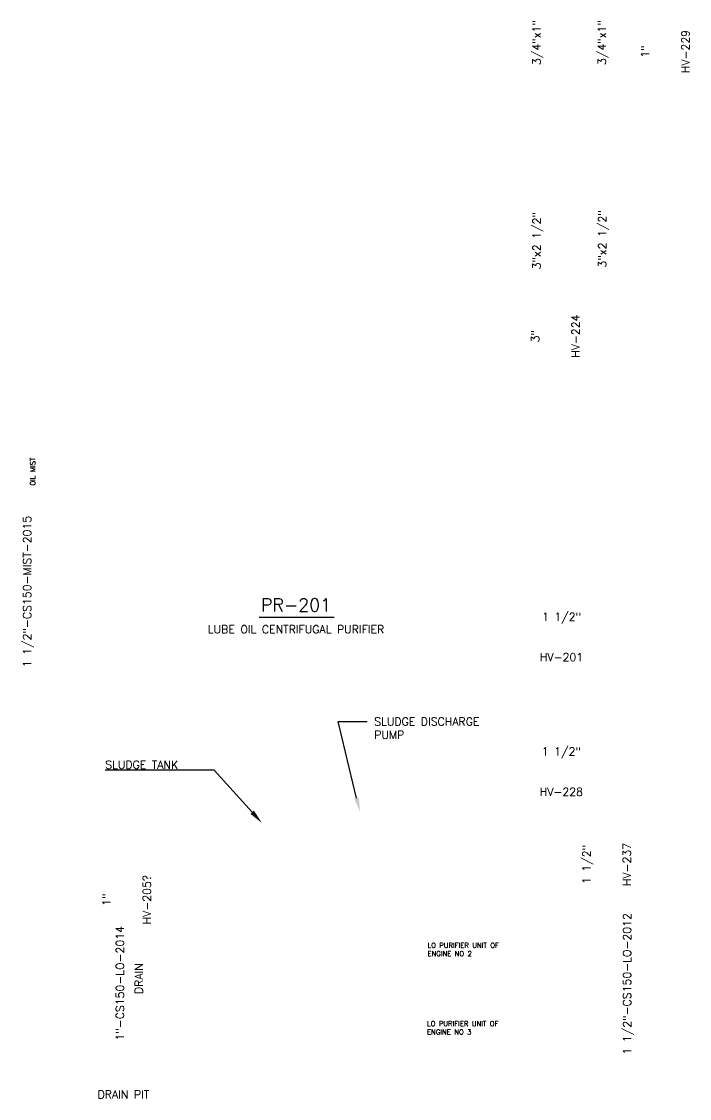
# Model space of a CAD drawing. Header units: inches. Extents: x -14.7 to 40.7, y -10.6 to 13.
# Drawn here: x 3.01 to 11.37, y -2.7 to 10.75 of the extents above; entities that cross this region are included whole.
import ezdxf
from ezdxf import colors
from ezdxf.entities.mleader import LeaderData, LeaderLine
from ezdxf.enums import TextEntityAlignment as Align
from ezdxf.math import Vec2, Vec3

# ---------------------------------------------------------------- set-up
doc = ezdxf.new("R2010")
doc.units = ezdxf.units.IN
doc.header["$MEASUREMENT"] = 0
doc.layers.add('Text', color=7, linetype='Continuous')
doc.styles.get("Standard").update_dxf_attribs({"font": 'romans.shx', "height": 0.1})

# ---------------------------------------------------------------- blocks, each defined once
blk = doc.blocks.new('AdjacentPipeReducerStyle_block')
at = {"color": 0, "linetype": 'ByBlock', "lineweight": -2}
blk.add_attdef('#(PipeLines.Size)x#(PipeLines.Size)', text='', height=0.1, dxfattribs=at).set_placement((0, 0), align=Align.MIDDLE_CENTER)
blk = doc.blocks.new('Pipeline Tag_block')
at = {"color": 0, "linetype": 'ByBlock', "lineweight": -2}
blk.add_attdef('#(TargetObject.Tag)', text='', height=0.1, dxfattribs=at).set_placement((0, 0), align=Align.MIDDLE_CENTER)
blk = doc.blocks.new('*U65')
at = {"color": 0, "linetype": 'ByBlock', "lineweight": -3}
blk.add_line((-0.463, -0.152), (0.479, -0.152), dxfattribs=at)
at = {"color": 0, "linetype": 'ByBlock', "lineweight": -2}
for tag, height, p in [('#(TargetObject.Tag)', 0.16, (0, 0)), ('#(TargetObject.Description)', 0.1, (0, -0.304))]:
    blk.add_attdef(tag, text='', height=height, dxfattribs=at).set_placement(p, align=Align.MIDDLE)
blk = doc.blocks.new('Valve Label_block')
at = {"color": 0, "linetype": 'ByBlock', "lineweight": -2}
blk.add_attdef('#(TargetObject.Size)', text='', height=0.1, dxfattribs=at).set_placement((0, 0.1875), align=Align.BOTTOM_CENTER)
blk.add_attdef('#(TargetObject.Tag)', text='', height=0.1, dxfattribs=at).set_placement((0, -0.1875), align=Align.TOP_CENTER)

msp = doc.modelspace()

# ---------------------------------------------------------------- block references
at = {"rotation": 90}
for p, values in [((9.458, 10.489), {'#(PipeLines.Size)x#(PipeLines.Size)': '3/4"x1"'}), ((10.275, 10.489), {'#(PipeLines.Size)x#(PipeLines.Size)': '3/4"x1"'}), ((9.458, 8.013), {'#(PipeLines.Size)x#(PipeLines.Size)': '3"x2 1/2"'}), ((10.279, 8.036), {'#(PipeLines.Size)x#(PipeLines.Size)': '3"x2 1/2"'})]:
    msp.add_blockref('AdjacentPipeReducerStyle_block', p, dxfattribs=at).add_auto_attribs(values)
at = {"layer": 'Text'}
for name, p, rotation, values in [('Valve Label_block', (11.082, 10.377), 90.00000000000001, {'#(TargetObject.Size)': '1"', '#(TargetObject.Tag)': 'HV-229'}), ('Valve Label_block', (9.708, 6.82), 90, {'#(TargetObject.Size)': '3"', '#(TargetObject.Tag)': 'HV-224'}), ('Pipeline Tag_block', (3.084, 3.63), 90, {'#(TargetObject.Tag)': '1 1/2"-CS150-MIST-2015'}), ('Valve Label_block', (10.349, 0.219), 90, {'#(TargetObject.Size)': '1 1/2"', '#(TargetObject.Tag)': 'HV-237'}), ('Valve Label_block', (4.345, -0.221), 90, {'#(TargetObject.Size)': '1"', '#(TargetObject.Tag)': 'HV-205?'}), ('Pipeline Tag_block', (10.588, -1.272), 90, {'#(TargetObject.Tag)': '1 1/2"-CS150-LO-2012'}), ('Pipeline Tag_block', (4.246, -1.266), 90, {'#(TargetObject.Tag)': '1"-CS150-LO-2014'})]:
    msp.add_blockref(name, p, dxfattribs=dict(at, rotation=rotation)).add_auto_attribs(values)
for name, p, values in [('*U65', (6.448, 3.462), {'#(TargetObject.Tag)': 'PR-201', '#(TargetObject.Description)': 'LUBE OIL CENTRIFUGAL PURIFIER'}), ('Valve Label_block', (9.769, 3.047), {'#(TargetObject.Size)': '1 1/2"', '#(TargetObject.Tag)': 'HV-201'}), ('Valve Label_block', (9.767, 1.365), {'#(TargetObject.Size)': '1 1/2"', '#(TargetObject.Tag)': 'HV-228'})]:
    msp.add_blockref(name, p, dxfattribs=at).add_auto_attribs(values)

# ---------------------------------------------------------------- texts
msp.add_text('DRAIN', height=0.1, rotation=90).set_placement((4.53, -1.4))
at = {"insert": (3.966, -2.605), "char_height": 0.1, "attachment_point": 1}
msp.add_mtext_dynamic_manual_height_columns('DRAIN PIT', width=0.76385, gutter_width=0.5, heights=[0.158], dxfattribs=at)
at = {"layer": 'Text', "insert": (3.124, 4.953), "char_height": 0.0625, "attachment_point": 1, "rotation": 90}
msp.add_mtext_dynamic_manual_height_columns('OIL MIST', width=0.99189, gutter_width=0.5, heights=[0.302], dxfattribs=at)
at = {"layer": 'Text', "char_height": 0.0625, "attachment_point": 1}
for s, insert in [('LO PURIFIER UNIT OF ENGINE NO 2', (8.093, -0.76)), ('LO PURIFIER UNIT OF ENGINE NO 3', (8.087, -1.739))]:
    msp.add_mtext_dynamic_manual_height_columns(s, width=0.99189, gutter_width=0.5, heights=[0.302], dxfattribs=dict(at, insert=insert))

# ---------------------------------------------------------------- leaders
ml = msp.add_multileader_mtext('Standard')
ml.set_content('SLUDGE DISCHARGE \\PPUMP', color=256)
ml.set_leader_properties()
ml.build(insert=Vec2(0, 0))
ml.multileader.update_dxf_attribs({"text_right_attachment_type": 6, "dogleg_length": 0.36, "arrow_head_size": 0.18})
ctx = ml.context
ctx.base_point, ctx.char_height, ctx.arrow_head_size, ctx.landing_gap_size, ctx.plane_origin = Vec3(7.336, 2.005), 0.1, 0.18, 0.09, Vec3(7.248, 0.873)
ctx.right_attachment = 6
notes = []
notes.append((ctx, [(1, (1, 1, 0), (6.976, 2.005), (1, 0), 0.36, [(0, [(7.248, 0.873)], 0, [])])]))
ctx.mtext.insert, ctx.mtext.width, ctx.mtext.flow_direction = Vec3(7.426, 2.055), 1.51975, 5
ml = msp.add_multileader_mtext('Standard')
ml.set_content('SLUDGE TANK', color=256)
ml.set_leader_properties()
ml.build(insert=Vec2(0, 0))
ml.multileader.update_dxf_attribs({"text_right_attachment_type": 6, "dogleg_length": 0.36, "arrow_head_size": 0.18})
ctx = ml.context
ctx.base_point, ctx.char_height, ctx.arrow_head_size, ctx.landing_gap_size, ctx.plane_origin = Vec3(3.875, 1.466), 0.1, 0.18, 0.09, Vec3(6.021, 0.738)
ctx.right_attachment, ctx.text_align_type = 6, 2
notes.append((ctx, [(0, (1, 1, 0), (5.424, 1.396), (-1, 0), 0.36, [(0, [(6.021, 0.738)], 0, [])])]))
ctx.mtext.insert, ctx.mtext.alignment, ctx.mtext.flow_direction = Vec3(4.974, 1.516), 3, 5
for ctx, leaders in notes:
    for number, flags, end, landing, length, lines in leaders:
        leader = LeaderData()
        leader.index, (leader.has_last_leader_line, leader.has_dogleg_vector, leader.attachment_direction) = number, flags
        leader.last_leader_point, leader.dogleg_vector, leader.dogleg_length = Vec3(end), Vec3(landing), length
        for number, points, colour, breaks in lines:
            line = LeaderLine()
            line.index, line.vertices, line.color, line.breaks = number, Vec3.list(points), colors.encode_raw_color(colour), breaks
            leader.lines.append(line)
        ctx.leaders.append(leader)

doc.saveas('drawing.dxf')
